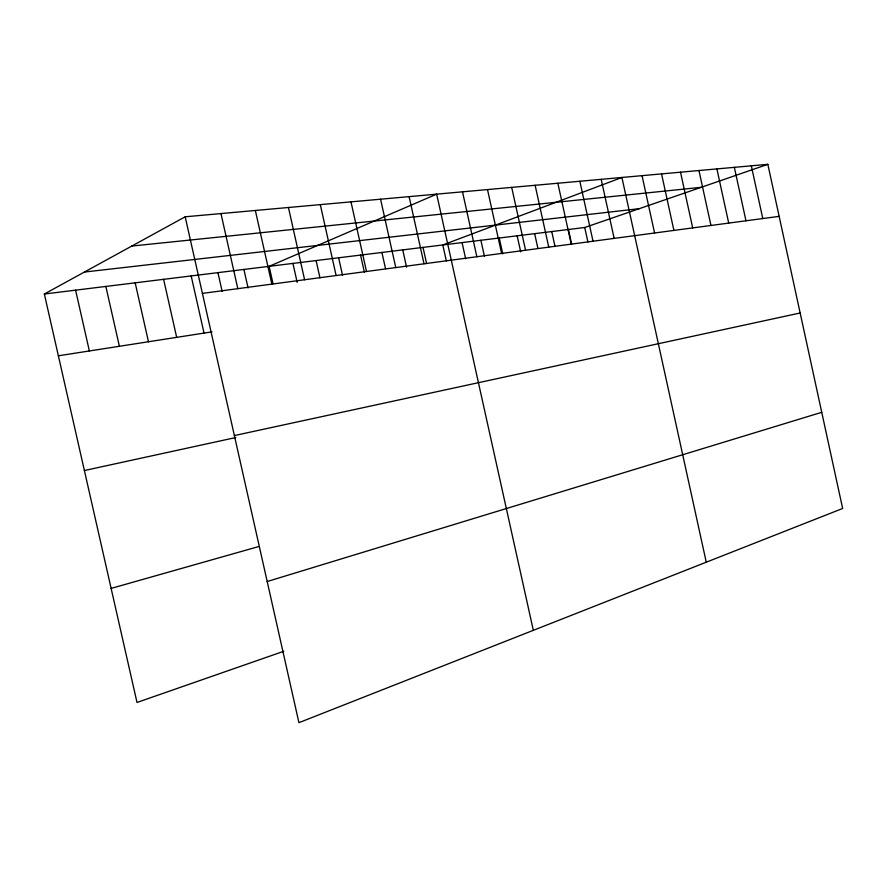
<?xml version="1.0" encoding="UTF-8"?>
<svg xmlns="http://www.w3.org/2000/svg" width="887" height="887" viewBox="0 0 887 887"><rect width="100%" height="100%" fill="white"/><g stroke="black" fill="none" stroke-linecap="round" stroke-linejoin="round"><path stroke-width="1.33" d="M283.818 651.258L137.008 702.46L44.35 294.007L185.183 216.794L767.843 164.328L842.65 508.473L298.93 722.672L185.183 216.794M44.35 294.007L584.733 227.493L767.843 164.328M267.198 581.528L821.75 412.311M111.13 588.403L258.893 546.503M84.398 470.531L235.765 437.546M234.379 435.572L800.163 312.989M58.365 355.798L212.004 331.849M202.413 293.397L779.152 216.361M84.42 272.043L639.239 208.689M131.819 246.054L701.196 187.323M135.179 282.831L148.473 341.75M105.852 286.434L119.39 346.285M75.595 290.16L89.365 350.964M273.019 283.685L269.138 266.333L436.659 194.153L533.331 630.324M255.356 210.474L271.854 284.128M243.914 269.448L248.061 287.942M220.963 213.567L237.816 288.674M217.936 272.642L222.149 291.413M191.182 275.935L204.032 333.091M163.607 279.327L176.679 337.359M402.731 249.89L406.579 267.164M380.567 199.198L395.768 267.575M381.92 252.451L385.512 268.606M350.986 201.859L366.497 271.477M360.554 255.09L364.402 272.353M338.623 257.784L342.526 275.292M320.296 204.631L336.118 275.535M316.094 260.556L319.952 277.853M288.441 207.491L304.596 279.749M292.932 263.406L297.156 282.288M535.127 185.283L548.754 247.129M534.65 233.658L537.866 248.216M511.699 187.39L525.559 250.234M517.165 235.809L520.713 251.886M499.248 238.015L502.741 253.826M487.495 189.574L501.61 253.427M480.887 240.277L484.424 256.276M462.504 191.825L476.862 256.742M462.083 242.594L465.664 258.793M446.338 260.922L442.79 244.967L621.909 177.467L706.263 562.203M423.021 247.395L426.603 263.561M409.107 196.626L424.019 263.794M661.547 173.907L673.909 230.42M642.022 175.659L654.573 233.004M601.198 179.34L614.159 238.392M579.843 181.258L593.026 241.22M584.733 227.493L587.915 241.963M568.423 229.5L571.649 244.147M557.834 183.243L571.239 244.136M551.736 231.551L554.996 246.364M751.322 165.825L762.787 218.546M734.347 167.344L745.978 220.785M716.896 168.918L728.704 223.092M698.967 170.537L710.953 225.464M680.517 172.189L692.692 227.904"/></g></svg>
